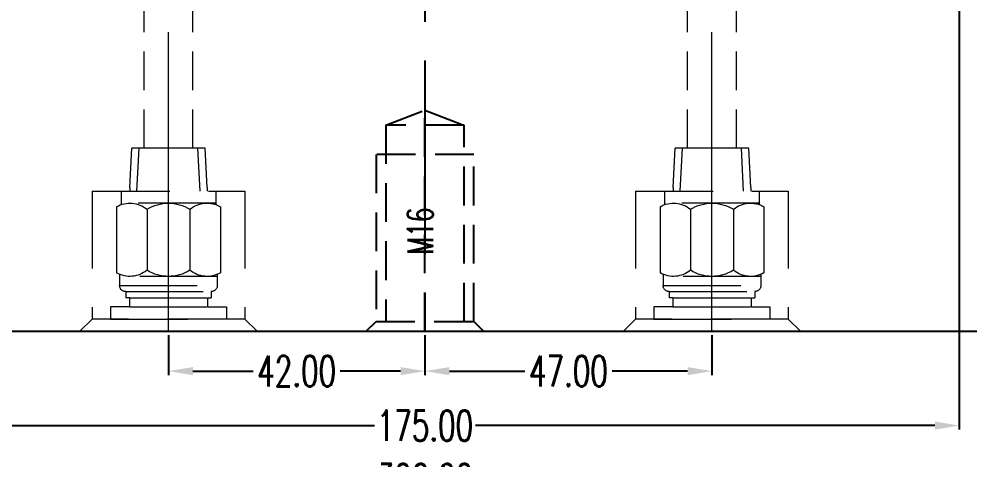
# Model space of a CAD drawing. Header units: inches. Extents: x 164842 to 166038, y -53074 to -52229.
# Drawn here: x 165732.4 to 165888.1, y -52693.9 to -52621.7 of the extents above; entities that cross this region are included whole.
import ezdxf

# ---------------------------------------------------------------- set-up
doc = ezdxf.new("R2010")
doc.units = ezdxf.units.IN
doc.header["$LTSCALE"] = 2
doc.header["$MEASUREMENT"] = 0
doc.header["$PDMODE"] = 3
doc.header["$PDSIZE"] = 0.3125
doc.linetypes.add('CENTER', pattern=[50.8, 31.75, -6.35, 6.35, -6.35])
doc.linetypes.add('HIDDEN', pattern=[9.525, 6.35, -3.175])
doc.layers.get('0').update_dxf_attribs({"linetype": 'CONTINUOUS'})
doc.layers.get('Defpoints').update_dxf_attribs({"linetype": 'CONTINUOUS'})
doc.layers.add('5', color=5, linetype='CONTINUOUS')
doc.layers.add('WT', color=4, linetype='CONTINUOUS')
doc.layers.add('dim', color=3, linetype='CONTINUOUS', lineweight=15)
doc.layers.add('WR', color=122, linetype='HIDDEN', lineweight=18)
doc.styles.get("Standard").update_dxf_attribs({"font": 'txt.shx', "width": 0.67})
doc.dimstyles.new('2.00', dxfattribs={"dimtxt": 5, "dimasz": 4, "dimexe": 0.666, "dimexo": 0.626, "dimgap": 1, "dimtad": 0, "dimzin": 0, "dimdsep": 46, "dimtxsty": 'Standard', "dimcen": 0.09, "dimclrd": 3, "dimclre": 3, "dimclrt": 7, "dimazin": 0, "dimtfac": 1, "dimtofl": 0, "dimtmove": 0, "dimatfit": 0, "dimfxl": 0, "dimtolj": 1, "dimtzin": 0, "dimarcsym": 0})

# ---------------------------------------------------------------- blocks, each defined once
blk = doc.blocks.new('*D36284')
at = {"layer": 'Defpoints', "color": 0}
for p in [(165648.86, -52669.94), (165948.86, -52669.94), (165948.86, -52697.17)]:
    blk.add_point(p, dxfattribs=at)
at = {"layer": 'dim', "color": 3, "linetype": 'ByBlock', "lineweight": -2}
for p, q in [((165648.86, -52670.57), (165648.86, -52697.83)), ((165948.86, -52670.57), (165948.86, -52697.83)), ((165652.86, -52697.17), (165790.6, -52697.17)), ((165944.86, -52697.17), (165807.12, -52697.17))]:
    blk.add_line(p, q, dxfattribs=at)
at = {"layer": 'dim', "color": 3, "linetype": 'ByBlock'}
for points in [[(165652.86, -52696.5), (165652.86, -52697.83), (165648.86, -52697.17)], [(165944.86, -52697.83), (165944.86, -52696.5), (165948.86, -52697.17)]]:
    blk.add_solid(points, dxfattribs=at)
at = {"layer": 'dim', "color": 7, "linetype": 'ByBlock', "insert": (165798.86, -52697.17), "char_height": 5, "attachment_point": 5}
blk.add_mtext('\\A1;300.00', dxfattribs=at)
blk = doc.blocks.new('*D36285')
at = {"layer": 'Defpoints', "color": 0}
for p in [(165711.36, -52585.94), (165886.36, -52588.94), (165711.36, -52688.4)]:
    blk.add_point(p, dxfattribs=at)
at = {"layer": 'dim', "color": 3, "linetype": 'ByBlock', "lineweight": -2}
for p, q in [((165711.36, -52586.57), (165711.36, -52689.06)), ((165886.36, -52589.57), (165886.36, -52689.06)), ((165715.36, -52688.4), (165790.6, -52688.4)), ((165882.36, -52688.4), (165807.12, -52688.4))]:
    blk.add_line(p, q, dxfattribs=at)
at = {"layer": 'dim', "color": 3, "linetype": 'ByBlock'}
for points in [[(165715.36, -52687.73), (165715.36, -52689.06), (165711.36, -52688.4)], [(165882.36, -52689.06), (165882.36, -52687.73), (165886.36, -52688.4)]]:
    blk.add_solid(points, dxfattribs=at)
at = {"layer": 'dim', "color": 7, "linetype": 'ByBlock', "insert": (165798.86, -52688.4), "char_height": 5, "attachment_point": 5}
blk.add_mtext('\\A1;175.00', dxfattribs=at)
blk = doc.blocks.new('*D37314')
at = {"layer": 'Defpoints', "color": 0}
for p in [(165756.86, -52672.94), (165798.86, -52672.94), (165756.86, -52679.47)]:
    blk.add_point(p, dxfattribs=at)
at = {"layer": 'dim', "color": 3, "linetype": 'ByBlock', "lineweight": -2}
for p, q in [((165756.86, -52673.57), (165756.86, -52680.14)), ((165798.86, -52673.57), (165798.86, -52680.14)), ((165760.86, -52679.47), (165770.72, -52679.47)), ((165794.86, -52679.47), (165785, -52679.47))]:
    blk.add_line(p, q, dxfattribs=at)
at = {"layer": 'dim', "color": 3, "linetype": 'ByBlock'}
for points in [[(165760.86, -52678.81), (165760.86, -52680.14), (165756.86, -52679.47)], [(165794.86, -52680.14), (165794.86, -52678.81), (165798.86, -52679.47)]]:
    blk.add_solid(points, dxfattribs=at)
at = {"layer": 'dim', "color": 7, "linetype": 'ByBlock', "insert": (165777.86, -52679.47), "char_height": 5, "attachment_point": 5}
blk.add_mtext('\\A1;42.00', dxfattribs=at)
blk = doc.blocks.new('*D37315')
at = {"layer": 'Defpoints', "color": 0}
for p in [(165798.86, -52672.94), (165845.86, -52672.94), (165845.86, -52679.47)]:
    blk.add_point(p, dxfattribs=at)
at = {"layer": 'dim', "color": 3, "linetype": 'ByBlock', "lineweight": -2}
for p, q in [((165798.86, -52673.57), (165798.86, -52680.14)), ((165845.86, -52673.57), (165845.86, -52680.14)), ((165802.86, -52679.47), (165815.22, -52679.47)), ((165841.86, -52679.47), (165829.5, -52679.47))]:
    blk.add_line(p, q, dxfattribs=at)
at = {"layer": 'dim', "color": 3, "linetype": 'ByBlock'}
for points in [[(165802.86, -52678.81), (165802.86, -52680.14), (165798.86, -52679.47)], [(165841.86, -52680.14), (165841.86, -52678.81), (165845.86, -52679.47)]]:
    blk.add_solid(points, dxfattribs=at)
at = {"layer": 'dim', "color": 7, "linetype": 'ByBlock', "insert": (165822.36, -52679.47), "char_height": 5, "attachment_point": 5}
blk.add_mtext('\\A1;47.00', dxfattribs=at)
blk = doc.blocks.new('20150129.111502')
at = {"layer": '5', "color": 122, "linetype": 'HIDDEN', "lineweight": 0}
for p, q in [((0, 14.5), (0, -14.5)), ((2, 12.5), (0, 14.5)), ((2, 12.5), (2, -12.5)), ((23, 12.5), (2, 12.5)), ((23, -12.5), (23, 12.5)), ((2, -9.5), (2, 9.5)), ((4.01, 9.5), (2, 9.5)), ((4.01, 6.4), (4.01, 9.5)), ((7.51, -8), (7.51, 8)), ((9.33, 8), (7.51, 8)), ((9, 8), (9, -8)), ((20.43, 8.5), (9.57, 8.5)), ((4.01, -6.4), (4.01, 6.4)), ((5.51, 6.4), (4.01, 6.4)), ((5.51, 6.4), (5.51, 7)), ((6.51, 7), (5.51, 7)), ((5.51, 6.4), (5.51, 7)), ((5.51, -6.4), (5.51, 6.4)), ((6.51, -7), (6.51, 7)), ((23, 7.75), (20.77, 7.75)), ((21, 7.75), (21, -7.75)), ((23.56, 6.35), (23, 6.35)), ((23.56, 6.35), (30, 6.01)), ((23, 5.19), (30, 4.82)), ((30, 6.01), (30, -6.01)), ((20.01, 3.5), (9.99, 3.5)), ((20.01, -3.5), (9.99, -3.5)), ((23, -5.19), (30, -4.82)), ((23.56, -6.35), (30, -6.01)), ((5.51, -6.4), (4.01, -6.4)), ((4.01, -6.4), (4.01, -9.5)), ((5.51, -6.4), (5.51, -7)), ((5.51, -6.4), (5.51, -7)), ((6.51, -7), (5.51, -7)), ((23, -7.75), (20.77, -7.75)), ((23.56, -6.35), (23, -6.35)), ((9.33, -8), (7.51, -8)), ((20.43, -8.5), (9.57, -8.5)), ((4.01, -9.5), (2, -9.5)), ((2, -12.5), (0, -14.5)), ((23, -12.5), (2, -12.5))]:
    blk.add_line(p, q, dxfattribs=at)
at = {"layer": '5', "color": 122, "linetype": 'CENTER', "lineweight": 0, "ltscale": 0.5}
blk.add_line((0, 0), (30, 0), dxfattribs=at)
at = {"layer": '5', "color": 122, "linetype": 'HIDDEN', "lineweight": 0}
for centre, radius, start, end in [((7.51, 7), 1, 90, 180), ((13.47, 6.32), 4.47, 150.752, 219.0183), ((16.53, 6.32), 4.47, 320.9817, 29.248), ((15.66, 0), 6.66, 148.3016, 211.6984), ((14.34, 0), 6.66, 328.3016, 31.6984), ((13.47, -6.32), 4.47, 140.9817, 209.248), ((16.53, -6.32), 4.47, 330.752, 39.0183), ((7.51, -7), 1, 180, 270)]:
    blk.add_arc(centre, radius, start, end, dxfattribs=at)

msp = doc.modelspace()

# ---------------------------------------------------------------- linework, layer by layer
at = {"linetype": 'CENTER', "ltscale": 0.5}
msp.add_line((165798.862, -52272.939), (165798.862, -52672.939), dxfattribs=at)
at = {"color": 8, "linetype": 'HIDDEN', "ltscale": 0.5}
for p, q in [((165792.462, -52639.139), (165798.862, -52636.662)), ((165798.862, -52672.939), (165798.862, -52636.662)), ((165798.862, -52636.662), (165805.262, -52639.139)), ((165792.462, -52639.139), (165792.462, -52671.339)), ((165805.262, -52639.139), (165792.462, -52639.139)), ((165805.262, -52671.339), (165805.262, -52639.139)), ((165806.862, -52643.939), (165790.862, -52643.939)), ((165790.862, -52643.939), (165790.862, -52671.339)), ((165806.862, -52671.339), (165806.862, -52643.939)), ((165789.262, -52672.939), (165790.862, -52671.339)), ((165790.862, -52671.339), (165806.862, -52671.339)), ((165808.462, -52672.939), (165806.862, -52671.339)), ((165789.262, -52672.939), (165808.462, -52672.939))]:
    msp.add_line(p, q, dxfattribs=at)
msp.add_line((165651.862, -52672.939), (165945.862, -52672.939))
at = {"layer": 'WR', "linetype": 'CENTER', "ltscale": 0.3}
for p, q in [((165756.862, -52642.939), (165756.862, -52496.939)), ((165845.862, -52642.939), (165845.862, -52502.939))]:
    msp.add_line(p, q, dxfattribs=at)
at = {"layer": 'WR', "linetype": 'HIDDEN', "ltscale": 0.5}
for p, q in [((165752.862, -52642.939), (165752.862, -52500.939)), ((165760.862, -52642.939), (165760.862, -52500.939)), ((165841.862, -52642.939), (165841.862, -52502.939)), ((165849.862, -52642.939), (165849.862, -52502.939))]:
    msp.add_line(p, q, dxfattribs=at)

# ---------------------------------------------------------------- block references
at = {"layer": 'WT', "linetype": 'ByBlock', "xscale": -0.9999999999999991, "rotation": -90.00000000000001}
for p in [(165756.862, -52672.939), (165845.862, -52672.939)]:
    msp.add_blockref('20150129.111502', p, dxfattribs=at)

# ---------------------------------------------------------------- texts
at = {"color": 8, "linetype": 'HIDDEN', "ltscale": 0.5, "insert": (165800.211, -52660.365), "char_height": 4.2, "width": 28.88144, "attachment_point": 7, "rotation": 90}
msp.add_mtext('M16', dxfattribs=at)

# ---------------------------------------------------------------- dimensions: what is measured, and where the dimension line sits
at = {"layer": 'dim', "linetype": 'ByBlock'}
for base, p1, p2, picture, middle in [((165711.362, -52688.398), (165886.362, -52588.939), (165711.362, -52585.939), '*D36285', (165798.862, -52688.398)), ((165948.862, -52697.166), (165648.862, -52669.939), (165948.862, -52669.939), '*D36284', (165798.862, -52697.166))]:
    dim = msp.add_linear_dim(base=base, p1=p1, p2=p2, angle=180, dimstyle='2.00', dxfattribs=at)
    dim.commit()
    dim.dimension.update_dxf_attribs({"geometry": picture, "text_midpoint": middle, "dimtype": 160})
for base, p2, picture, middle in [((165756.862, -52679.473), (165756.862, -52672.939), '*D37314', (165777.862, -52679.473)), ((165845.862, -52679.473), (165845.862, -52672.939), '*D37315', (165822.362, -52679.473))]:
    dim = msp.add_linear_dim(base=base, p1=(165798.862, -52672.939), p2=p2, dimstyle='2.00', dxfattribs=at)
    dim.commit()
    dim.dimension.update_dxf_attribs({"geometry": picture, "text_midpoint": middle})

doc.saveas('drawing.dxf')
